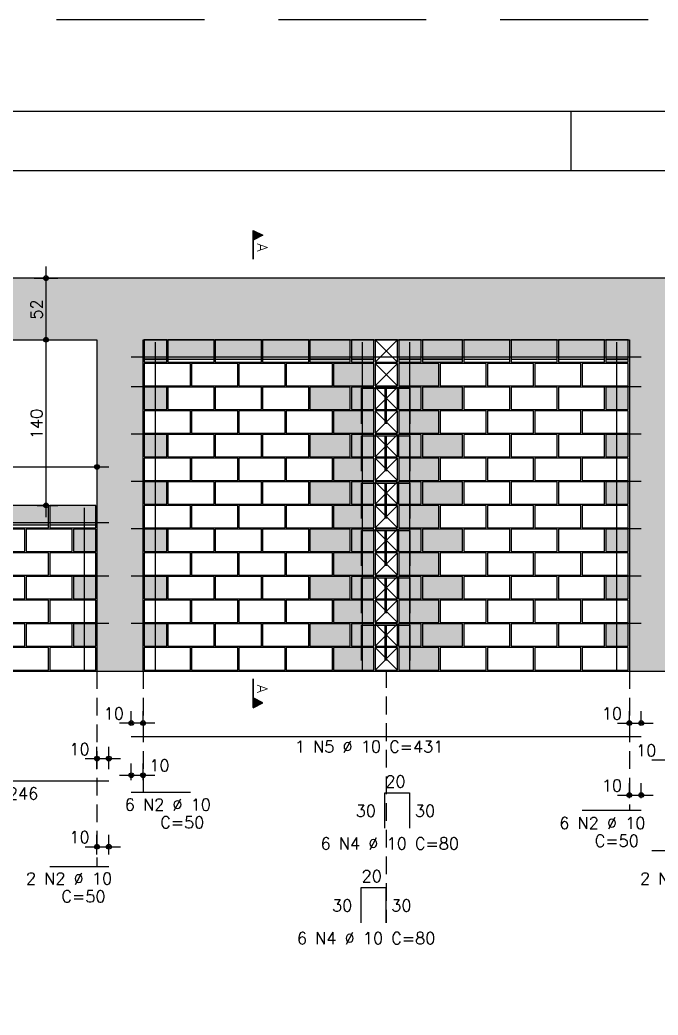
# Model space of a CAD drawing. Extents: x -1.9 to 86, y -1.5 to 61.
# Drawn here: x 11.68 to 22.47, y 44.14 to 60.95 of the extents above; entities that cross this region are included whole.
import ezdxf

# ---------------------------------------------------------------- set-up
doc = ezdxf.new("R2010")
doc.units = 0
doc.header["$MEASUREMENT"] = 0
doc.linetypes.add('ESTILO_TQS_0001', pattern=[0.45, 0.3, -0.15])
doc.linetypes.add('HIDDEN', pattern=[0.375, 0.25, -0.125])
doc.layers.get('0').update_dxf_attribs({"linetype": 'CONTINUOUS'})
doc.layers.get('Defpoints').update_dxf_attribs({"linetype": 'CONTINUOUS'})
for name, color, linetype in [('ARQ_FOLHA', 7, 'CONTINUOUS'), ('PENA_01', 1, 'CONTINUOUS'), ('PENA_02', 2, 'CONTINUOUS'), ('PENA_03', 3, 'CONTINUOUS'), ('PENA_05', 5, 'CONTINUOUS'), ('PENA_09', 254, 'CONTINUOUS'), ('PENA_11', 252, 'CONTINUOUS'), ('PENA_21', 100, 'CONTINUOUS'), ('PENA_23', 50, 'CONTINUOUS')]:
    doc.layers.add(name, color=color, linetype=linetype)
doc.styles.get("Standard").update_dxf_attribs({"font": 'ROMANS.SHX'})

# ---------------------------------------------------------------- blocks, each defined once
blk = doc.blocks.new('FOLHA A1 - 841 X 594')
at = {"layer": 'ARQ_FOLHA', "color": 1}
blk.add_line((-631, 584), (-631, 594), dxfattribs=at)
for points in [[(-841, 0), (0, 0), (0, 594), (-841, 594)], [(-816, 10), (-10, 10), (-10, 584), (-816, 584)]]:
    blk.add_lwpolyline(points, close=True, dxfattribs=at)
at = {"layer": 'Defpoints', "color": 8, "linetype": 'HIDDEN', "ltscale": 100}
blk.add_lwpolyline([(-860.5, 609.5), (-860.5, -15.5), (19.5, -15.5), (19.5, 609.5)], close=True, dxfattribs=at)
blk = doc.blocks.new('*U24')
blk.add_blockref('FOLHA A1 - 841 X 594', (0, 0))

msp = doc.modelspace()

# ---------------------------------------------------------------- linework, layer by layer
at = {"layer": 'PENA_01', "linetype": 'Continuous'}
for p, q in [((12.123, 55.349), (12.123, 56.789)), ((11.92, 56.589), (12.323, 56.589)), ((12.123, 52.549), (12.123, 55.749)), ((12.003, 55.549), (12.323, 55.549)), ((12.003, 55.549), (12.323, 55.549)), ((13.784, 55.219), (14.164, 55.219)), ((14.184, 55.219), (14.964, 55.219)), ((14.984, 55.219), (15.764, 55.219)), ((15.784, 55.219), (16.564, 55.219)), ((16.584, 55.219), (17.264, 55.219)), ((17.284, 55.219), (17.664, 55.219)), ((18.084, 55.219), (18.464, 55.219)), ((18.484, 55.219), (19.164, 55.219)), ((19.184, 55.219), (19.964, 55.219)), ((19.984, 55.219), (20.764, 55.219)), ((20.784, 55.219), (21.564, 55.219)), ((21.584, 55.219), (21.964, 55.219)), ((12.984, 53.552), (12.984, 53.2)), ((8.264, 53.4), (13.184, 53.4)), ((11.974, 52.749), (12.323, 52.749)), ((11.384, 52.419), (12.164, 52.419)), ((12.184, 52.419), (12.964, 52.419)), ((13.564, 49.046), (13.564, 49.273)), ((13.764, 49.046), (13.764, 49.273)), ((21.984, 49.046), (21.984, 49.273)), ((22.184, 49.046), (22.184, 49.273)), ((13.964, 49.073), (13.364, 49.073)), ((21.784, 49.073), (22.384, 49.073)), ((12.984, 48.296), (12.984, 48.672)), ((13.184, 48.296), (13.184, 48.672)), ((12.784, 48.472), (13.384, 48.472)), ((22.364, 48.451), (22.964, 48.451)), ((13.564, 48.106), (13.564, 48.39)), ((13.764, 48.106), (13.764, 48.39)), ((13.364, 48.19), (13.964, 48.19)), ((21.984, 47.801), (21.984, 48.056)), ((22.184, 47.801), (22.184, 48.056)), ((21.784, 47.856), (22.384, 47.856)), ((12.984, 46.851), (12.984, 47.184)), ((13.184, 46.851), (13.184, 47.184)), ((12.784, 46.984), (13.384, 46.984)), ((22.364, 46.921), (22.964, 46.921))]:
    msp.add_line(p, q, dxfattribs=at)
at = {"layer": 'PENA_01', "linetype": 'ESTILO_TQS_0001'}
for p, q in [((12.984, 49.949), (12.984, 46.651)), ((13.764, 49.949), (13.764, 47.906)), ((21.984, 49.949), (21.984, 47.601))]:
    msp.add_line(p, q, dxfattribs=at)
msp.add_lwpolyline([(17.874, 49.969), (17.874, 45.695)], dxfattribs=at)
at = {"layer": 'PENA_02', "linetype": 'Continuous'}
for p, q in [((18.064, 55.549), (17.684, 55.549)), ((17.684, 55.549), (17.684, 55.169)), ((18.064, 55.169), (18.064, 55.549)), ((17.684, 55.169), (18.064, 55.169)), ((18.064, 55.149), (17.684, 55.149)), ((17.684, 55.149), (17.684, 54.769)), ((18.064, 54.769), (18.064, 55.149)), ((17.684, 54.769), (18.064, 54.769)), ((18.064, 54.749), (17.684, 54.749)), ((17.684, 54.749), (17.684, 54.369)), ((18.064, 54.369), (18.064, 54.749)), ((17.684, 54.369), (18.064, 54.369)), ((18.064, 54.349), (17.684, 54.349)), ((17.684, 54.349), (17.684, 53.969)), ((18.064, 53.969), (18.064, 54.349)), ((17.684, 53.969), (18.064, 53.969)), ((18.064, 53.949), (17.684, 53.949)), ((17.684, 53.949), (17.684, 53.569)), ((18.064, 53.569), (18.064, 53.949)), ((17.684, 53.569), (18.064, 53.569)), ((18.064, 53.549), (17.684, 53.549)), ((17.684, 53.549), (17.684, 53.169)), ((18.064, 53.169), (18.064, 53.549)), ((17.684, 53.169), (18.064, 53.169)), ((18.064, 53.149), (17.684, 53.149)), ((17.684, 53.149), (17.684, 52.769)), ((18.064, 52.769), (18.064, 53.149)), ((17.684, 52.769), (18.064, 52.769)), ((18.064, 52.749), (17.684, 52.749)), ((17.684, 52.749), (17.684, 52.369)), ((18.064, 52.369), (18.064, 52.749)), ((17.684, 52.369), (18.064, 52.369)), ((18.064, 52.349), (17.684, 52.349)), ((17.684, 52.349), (17.684, 51.969)), ((18.064, 51.969), (18.064, 52.349)), ((17.684, 51.969), (18.064, 51.969)), ((18.064, 51.949), (17.684, 51.949)), ((17.684, 51.949), (17.684, 51.569)), ((18.064, 51.569), (18.064, 51.949)), ((17.684, 51.569), (18.064, 51.569)), ((18.064, 51.549), (17.684, 51.549)), ((17.684, 51.549), (17.684, 51.169)), ((18.064, 51.169), (18.064, 51.549)), ((17.684, 51.169), (18.064, 51.169)), ((18.064, 51.149), (17.684, 51.149)), ((17.684, 51.149), (17.684, 50.769)), ((18.064, 50.769), (18.064, 51.149)), ((17.684, 50.769), (18.064, 50.769)), ((18.064, 50.749), (17.684, 50.749)), ((17.684, 50.749), (17.684, 50.369)), ((18.064, 50.369), (18.064, 50.749)), ((17.684, 50.369), (18.064, 50.369)), ((18.064, 50.349), (17.684, 50.349)), ((17.684, 50.349), (17.684, 49.969)), ((18.064, 49.969), (18.064, 50.349)), ((6.984, 49.949), (28.764, 49.949)), ((17.684, 49.969), (18.064, 49.969))]:
    msp.add_line(p, q, dxfattribs=at)
for points in [[(28.764, 56.589), (6.984, 56.589), (6.984, 49.949), (8.464, 49.949), (8.464, 55.549), (12.984, 55.549), (12.984, 49.949), (13.764, 49.949), (13.764, 55.549), (21.984, 55.549), (21.984, 49.949), (22.764, 49.949), (22.764, 55.549), (27.284, 55.549), (27.284, 49.949), (28.764, 49.949), (28.764, 56.589)], [(13.784, 55.169), (14.164, 55.169), (14.164, 55.549), (13.784, 55.549), (13.784, 55.169)], [(14.184, 55.169), (14.964, 55.169), (14.964, 55.549), (14.184, 55.549), (14.184, 55.169)], [(14.984, 55.169), (15.764, 55.169), (15.764, 55.549), (14.984, 55.549), (14.984, 55.169)], [(15.784, 55.169), (16.564, 55.169), (16.564, 55.549), (15.784, 55.549), (15.784, 55.169)], [(16.584, 55.169), (17.264, 55.169), (17.264, 55.549), (16.584, 55.549), (16.584, 55.169)], [(17.284, 55.169), (17.664, 55.169), (17.664, 55.549), (17.284, 55.549), (17.284, 55.169)], [(18.084, 55.169), (18.464, 55.169), (18.464, 55.549), (18.084, 55.549), (18.084, 55.169)], [(18.484, 55.169), (19.164, 55.169), (19.164, 55.549), (18.484, 55.549), (18.484, 55.169)], [(19.184, 55.169), (19.964, 55.169), (19.964, 55.549), (19.184, 55.549), (19.184, 55.169)], [(19.984, 55.169), (20.764, 55.169), (20.764, 55.549), (19.984, 55.549), (19.984, 55.169)], [(20.784, 55.169), (21.564, 55.169), (21.564, 55.549), (20.784, 55.549), (20.784, 55.169)], [(21.584, 55.169), (21.964, 55.169), (21.964, 55.549), (21.584, 55.549), (21.584, 55.169)], [(13.784, 54.769), (14.564, 54.769), (14.564, 55.149), (13.784, 55.149), (13.784, 54.769)], [(14.584, 54.769), (15.364, 54.769), (15.364, 55.149), (14.584, 55.149), (14.584, 54.769)], [(15.384, 54.769), (16.164, 54.769), (16.164, 55.149), (15.384, 55.149), (15.384, 54.769)], [(16.184, 54.769), (16.964, 54.769), (16.964, 55.149), (16.184, 55.149), (16.184, 54.769)], [(16.984, 54.769), (17.664, 54.769), (17.664, 55.149), (16.984, 55.149), (16.984, 54.769)], [(18.084, 54.769), (18.764, 54.769), (18.764, 55.149), (18.084, 55.149), (18.084, 54.769)], [(18.784, 54.769), (19.564, 54.769), (19.564, 55.149), (18.784, 55.149), (18.784, 54.769)], [(19.584, 54.769), (20.364, 54.769), (20.364, 55.149), (19.584, 55.149), (19.584, 54.769)], [(20.384, 54.769), (21.164, 54.769), (21.164, 55.149), (20.384, 55.149), (20.384, 54.769)], [(21.184, 54.769), (21.964, 54.769), (21.964, 55.149), (21.184, 55.149), (21.184, 54.769)], [(13.784, 54.369), (14.164, 54.369), (14.164, 54.749), (13.784, 54.749), (13.784, 54.369)], [(14.184, 54.369), (14.964, 54.369), (14.964, 54.749), (14.184, 54.749), (14.184, 54.369)], [(14.984, 54.369), (15.764, 54.369), (15.764, 54.749), (14.984, 54.749), (14.984, 54.369)], [(15.784, 54.369), (16.564, 54.369), (16.564, 54.749), (15.784, 54.749), (15.784, 54.369)], [(16.584, 54.369), (17.264, 54.369), (17.264, 54.749), (16.584, 54.749), (16.584, 54.369)], [(17.284, 54.369), (17.664, 54.369), (17.664, 54.749), (17.284, 54.749), (17.284, 54.369)], [(18.083, 54.369), (18.463, 54.369), (18.463, 54.749), (18.083, 54.749), (18.083, 54.369)], [(18.484, 54.369), (19.164, 54.369), (19.164, 54.749), (18.484, 54.749), (18.484, 54.369)], [(19.184, 54.369), (19.964, 54.369), (19.964, 54.749), (19.184, 54.749), (19.184, 54.369)], [(19.984, 54.369), (20.764, 54.369), (20.764, 54.749), (19.984, 54.749), (19.984, 54.369)], [(20.784, 54.369), (21.564, 54.369), (21.564, 54.749), (20.784, 54.749), (20.784, 54.369)], [(21.584, 54.369), (21.964, 54.369), (21.964, 54.749), (21.584, 54.749), (21.584, 54.369)], [(13.784, 53.969), (14.564, 53.969), (14.564, 54.349), (13.784, 54.349), (13.784, 53.969)], [(14.584, 53.969), (15.364, 53.969), (15.364, 54.349), (14.584, 54.349), (14.584, 53.969)], [(15.384, 53.969), (16.164, 53.969), (16.164, 54.349), (15.384, 54.349), (15.384, 53.969)], [(16.184, 53.969), (16.964, 53.969), (16.964, 54.349), (16.184, 54.349), (16.184, 53.969)], [(16.984, 53.969), (17.664, 53.969), (17.664, 54.349), (16.984, 54.349), (16.984, 53.969)], [(18.084, 53.969), (18.764, 53.969), (18.764, 54.349), (18.084, 54.349), (18.084, 53.969)], [(18.784, 53.969), (19.564, 53.969), (19.564, 54.349), (18.784, 54.349), (18.784, 53.969)], [(19.584, 53.969), (20.364, 53.969), (20.364, 54.349), (19.584, 54.349), (19.584, 53.969)], [(20.384, 53.969), (21.164, 53.969), (21.164, 54.349), (20.384, 54.349), (20.384, 53.969)], [(21.184, 53.969), (21.964, 53.969), (21.964, 54.349), (21.184, 54.349), (21.184, 53.969)], [(13.784, 53.569), (14.164, 53.569), (14.164, 53.949), (13.784, 53.949), (13.784, 53.569)], [(14.184, 53.569), (14.964, 53.569), (14.964, 53.949), (14.184, 53.949), (14.184, 53.569)], [(14.984, 53.569), (15.764, 53.569), (15.764, 53.949), (14.984, 53.949), (14.984, 53.569)], [(15.784, 53.569), (16.564, 53.569), (16.564, 53.949), (15.784, 53.949), (15.784, 53.569)], [(16.584, 53.569), (17.264, 53.569), (17.264, 53.949), (16.584, 53.949), (16.584, 53.569)], [(17.284, 53.569), (17.664, 53.569), (17.664, 53.949), (17.284, 53.949), (17.284, 53.569)], [(18.083, 53.569), (18.463, 53.569), (18.463, 53.949), (18.083, 53.949), (18.083, 53.569)], [(18.484, 53.569), (19.164, 53.569), (19.164, 53.949), (18.484, 53.949), (18.484, 53.569)], [(19.184, 53.569), (19.964, 53.569), (19.964, 53.949), (19.184, 53.949), (19.184, 53.569)], [(19.984, 53.569), (20.764, 53.569), (20.764, 53.949), (19.984, 53.949), (19.984, 53.569)], [(20.784, 53.569), (21.564, 53.569), (21.564, 53.949), (20.784, 53.949), (20.784, 53.569)], [(21.584, 53.569), (21.964, 53.569), (21.964, 53.949), (21.584, 53.949), (21.584, 53.569)], [(13.784, 53.169), (14.564, 53.169), (14.564, 53.549), (13.784, 53.549), (13.784, 53.169)], [(14.584, 53.169), (15.364, 53.169), (15.364, 53.549), (14.584, 53.549), (14.584, 53.169)], [(15.384, 53.169), (16.164, 53.169), (16.164, 53.549), (15.384, 53.549), (15.384, 53.169)], [(16.184, 53.169), (16.964, 53.169), (16.964, 53.549), (16.184, 53.549), (16.184, 53.169)], [(16.984, 53.169), (17.664, 53.169), (17.664, 53.549), (16.984, 53.549), (16.984, 53.169)], [(18.084, 53.169), (18.764, 53.169), (18.764, 53.549), (18.084, 53.549), (18.084, 53.169)], [(18.784, 53.169), (19.564, 53.169), (19.564, 53.549), (18.784, 53.549), (18.784, 53.169)], [(19.584, 53.169), (20.364, 53.169), (20.364, 53.549), (19.584, 53.549), (19.584, 53.169)], [(20.384, 53.169), (21.164, 53.169), (21.164, 53.549), (20.384, 53.549), (20.384, 53.169)], [(21.184, 53.169), (21.964, 53.169), (21.964, 53.549), (21.184, 53.549), (21.184, 53.169)], [(13.784, 52.769), (14.164, 52.769), (14.164, 53.149), (13.784, 53.149), (13.784, 52.769)], [(14.184, 52.769), (14.964, 52.769), (14.964, 53.149), (14.184, 53.149), (14.184, 52.769)], [(14.984, 52.769), (15.764, 52.769), (15.764, 53.149), (14.984, 53.149), (14.984, 52.769)], [(15.784, 52.769), (16.564, 52.769), (16.564, 53.149), (15.784, 53.149), (15.784, 52.769)], [(16.584, 52.769), (17.264, 52.769), (17.264, 53.149), (16.584, 53.149), (16.584, 52.769)], [(17.284, 52.769), (17.664, 52.769), (17.664, 53.149), (17.284, 53.149), (17.284, 52.769)], [(18.083, 52.769), (18.463, 52.769), (18.463, 53.149), (18.083, 53.149), (18.083, 52.769)], [(18.484, 52.769), (19.164, 52.769), (19.164, 53.149), (18.484, 53.149), (18.484, 52.769)], [(19.184, 52.769), (19.964, 52.769), (19.964, 53.149), (19.184, 53.149), (19.184, 52.769)], [(19.984, 52.769), (20.764, 52.769), (20.764, 53.149), (19.984, 53.149), (19.984, 52.769)], [(20.784, 52.769), (21.564, 52.769), (21.564, 53.149), (20.784, 53.149), (20.784, 52.769)], [(21.584, 52.769), (21.964, 52.769), (21.964, 53.149), (21.584, 53.149), (21.584, 52.769)], [(11.384, 52.369), (12.164, 52.369), (12.164, 52.749), (11.384, 52.749), (11.384, 52.369)], [(12.184, 52.369), (12.964, 52.369), (12.964, 52.749), (12.184, 52.749), (12.184, 52.369)], [(13.784, 52.369), (14.564, 52.369), (14.564, 52.749), (13.784, 52.749), (13.784, 52.369)], [(14.584, 52.369), (15.364, 52.369), (15.364, 52.749), (14.584, 52.749), (14.584, 52.369)], [(15.384, 52.369), (16.164, 52.369), (16.164, 52.749), (15.384, 52.749), (15.384, 52.369)], [(16.184, 52.369), (16.964, 52.369), (16.964, 52.749), (16.184, 52.749), (16.184, 52.369)], [(16.984, 52.369), (17.664, 52.369), (17.664, 52.749), (16.984, 52.749), (16.984, 52.369)], [(18.084, 52.369), (18.764, 52.369), (18.764, 52.749), (18.084, 52.749), (18.084, 52.369)], [(18.784, 52.369), (19.564, 52.369), (19.564, 52.749), (18.784, 52.749), (18.784, 52.369)], [(19.584, 52.369), (20.364, 52.369), (20.364, 52.749), (19.584, 52.749), (19.584, 52.369)], [(20.384, 52.369), (21.164, 52.369), (21.164, 52.749), (20.384, 52.749), (20.384, 52.369)], [(21.184, 52.369), (21.964, 52.369), (21.964, 52.749), (21.184, 52.749), (21.184, 52.369)], [(10.984, 51.969), (11.764, 51.969), (11.764, 52.349), (10.984, 52.349), (10.984, 51.969)], [(11.784, 51.969), (12.564, 51.969), (12.564, 52.349), (11.784, 52.349), (11.784, 51.969)], [(12.584, 51.969), (12.964, 51.969), (12.964, 52.349), (12.584, 52.349), (12.584, 51.969)], [(13.784, 51.969), (14.164, 51.969), (14.164, 52.349), (13.784, 52.349), (13.784, 51.969)], [(14.184, 51.969), (14.964, 51.969), (14.964, 52.349), (14.184, 52.349), (14.184, 51.969)], [(14.984, 51.969), (15.764, 51.969), (15.764, 52.349), (14.984, 52.349), (14.984, 51.969)], [(15.784, 51.969), (16.564, 51.969), (16.564, 52.349), (15.784, 52.349), (15.784, 51.969)], [(16.584, 51.969), (17.264, 51.969), (17.264, 52.349), (16.584, 52.349), (16.584, 51.969)], [(17.284, 51.969), (17.664, 51.969), (17.664, 52.349), (17.284, 52.349), (17.284, 51.969)], [(18.083, 51.969), (18.463, 51.969), (18.463, 52.349), (18.083, 52.349), (18.083, 51.969)], [(18.484, 51.969), (19.164, 51.969), (19.164, 52.349), (18.484, 52.349), (18.484, 51.969)], [(19.184, 51.969), (19.964, 51.969), (19.964, 52.349), (19.184, 52.349), (19.184, 51.969)], [(19.984, 51.969), (20.764, 51.969), (20.764, 52.349), (19.984, 52.349), (19.984, 51.969)], [(20.784, 51.969), (21.564, 51.969), (21.564, 52.349), (20.784, 52.349), (20.784, 51.969)], [(21.584, 51.969), (21.964, 51.969), (21.964, 52.349), (21.584, 52.349), (21.584, 51.969)], [(11.384, 51.569), (12.164, 51.569), (12.164, 51.949), (11.384, 51.949), (11.384, 51.569)], [(12.184, 51.569), (12.964, 51.569), (12.964, 51.949), (12.184, 51.949), (12.184, 51.569)], [(13.784, 51.569), (14.564, 51.569), (14.564, 51.949), (13.784, 51.949), (13.784, 51.569)], [(14.584, 51.569), (15.364, 51.569), (15.364, 51.949), (14.584, 51.949), (14.584, 51.569)], [(15.384, 51.569), (16.164, 51.569), (16.164, 51.949), (15.384, 51.949), (15.384, 51.569)], [(16.184, 51.569), (16.964, 51.569), (16.964, 51.949), (16.184, 51.949), (16.184, 51.569)], [(16.984, 51.569), (17.664, 51.569), (17.664, 51.949), (16.984, 51.949), (16.984, 51.569)], [(18.084, 51.569), (18.764, 51.569), (18.764, 51.949), (18.084, 51.949), (18.084, 51.569)], [(18.784, 51.569), (19.564, 51.569), (19.564, 51.949), (18.784, 51.949), (18.784, 51.569)], [(19.584, 51.569), (20.364, 51.569), (20.364, 51.949), (19.584, 51.949), (19.584, 51.569)], [(20.384, 51.569), (21.164, 51.569), (21.164, 51.949), (20.384, 51.949), (20.384, 51.569)], [(21.184, 51.569), (21.964, 51.569), (21.964, 51.949), (21.184, 51.949), (21.184, 51.569)], [(10.984, 51.169), (11.764, 51.169), (11.764, 51.549), (10.984, 51.549), (10.984, 51.169)], [(11.784, 51.169), (12.564, 51.169), (12.564, 51.549), (11.784, 51.549), (11.784, 51.169)], [(12.584, 51.169), (12.964, 51.169), (12.964, 51.549), (12.584, 51.549), (12.584, 51.169)], [(13.784, 51.169), (14.164, 51.169), (14.164, 51.549), (13.784, 51.549), (13.784, 51.169)], [(14.184, 51.169), (14.964, 51.169), (14.964, 51.549), (14.184, 51.549), (14.184, 51.169)], [(14.984, 51.169), (15.764, 51.169), (15.764, 51.549), (14.984, 51.549), (14.984, 51.169)], [(15.784, 51.169), (16.564, 51.169), (16.564, 51.549), (15.784, 51.549), (15.784, 51.169)], [(16.584, 51.169), (17.264, 51.169), (17.264, 51.549), (16.584, 51.549), (16.584, 51.169)], [(17.284, 51.169), (17.664, 51.169), (17.664, 51.549), (17.284, 51.549), (17.284, 51.169)], [(18.083, 51.169), (18.463, 51.169), (18.463, 51.549), (18.083, 51.549), (18.083, 51.169)], [(18.484, 51.169), (19.164, 51.169), (19.164, 51.549), (18.484, 51.549), (18.484, 51.169)], [(19.184, 51.169), (19.964, 51.169), (19.964, 51.549), (19.184, 51.549), (19.184, 51.169)], [(19.984, 51.169), (20.764, 51.169), (20.764, 51.549), (19.984, 51.549), (19.984, 51.169)], [(20.784, 51.169), (21.564, 51.169), (21.564, 51.549), (20.784, 51.549), (20.784, 51.169)], [(21.584, 51.169), (21.964, 51.169), (21.964, 51.549), (21.584, 51.549), (21.584, 51.169)], [(11.384, 50.769), (12.164, 50.769), (12.164, 51.149), (11.384, 51.149), (11.384, 50.769)], [(12.184, 50.769), (12.964, 50.769), (12.964, 51.149), (12.184, 51.149), (12.184, 50.769)], [(13.784, 50.769), (14.564, 50.769), (14.564, 51.149), (13.784, 51.149), (13.784, 50.769)], [(14.584, 50.769), (15.364, 50.769), (15.364, 51.149), (14.584, 51.149), (14.584, 50.769)], [(15.384, 50.769), (16.164, 50.769), (16.164, 51.149), (15.384, 51.149), (15.384, 50.769)], [(16.184, 50.769), (16.964, 50.769), (16.964, 51.149), (16.184, 51.149), (16.184, 50.769)], [(16.984, 50.769), (17.664, 50.769), (17.664, 51.149), (16.984, 51.149), (16.984, 50.769)], [(18.084, 50.769), (18.764, 50.769), (18.764, 51.149), (18.084, 51.149), (18.084, 50.769)], [(18.784, 50.769), (19.564, 50.769), (19.564, 51.149), (18.784, 51.149), (18.784, 50.769)], [(19.584, 50.769), (20.364, 50.769), (20.364, 51.149), (19.584, 51.149), (19.584, 50.769)], [(20.384, 50.769), (21.164, 50.769), (21.164, 51.149), (20.384, 51.149), (20.384, 50.769)], [(21.184, 50.769), (21.964, 50.769), (21.964, 51.149), (21.184, 51.149), (21.184, 50.769)], [(10.984, 50.369), (11.764, 50.369), (11.764, 50.749), (10.984, 50.749), (10.984, 50.369)], [(11.784, 50.369), (12.564, 50.369), (12.564, 50.749), (11.784, 50.749), (11.784, 50.369)], [(12.584, 50.369), (12.964, 50.369), (12.964, 50.749), (12.584, 50.749), (12.584, 50.369)], [(13.784, 50.369), (14.164, 50.369), (14.164, 50.749), (13.784, 50.749), (13.784, 50.369)], [(14.184, 50.369), (14.964, 50.369), (14.964, 50.749), (14.184, 50.749), (14.184, 50.369)], [(14.984, 50.369), (15.764, 50.369), (15.764, 50.749), (14.984, 50.749), (14.984, 50.369)], [(15.784, 50.369), (16.564, 50.369), (16.564, 50.749), (15.784, 50.749), (15.784, 50.369)], [(16.584, 50.369), (17.264, 50.369), (17.264, 50.749), (16.584, 50.749), (16.584, 50.369)], [(17.284, 50.369), (17.664, 50.369), (17.664, 50.749), (17.284, 50.749), (17.284, 50.369)], [(18.083, 50.369), (18.463, 50.369), (18.463, 50.749), (18.083, 50.749), (18.083, 50.369)], [(18.484, 50.369), (19.164, 50.369), (19.164, 50.749), (18.484, 50.749), (18.484, 50.369)], [(19.184, 50.369), (19.964, 50.369), (19.964, 50.749), (19.184, 50.749), (19.184, 50.369)], [(19.984, 50.369), (20.764, 50.369), (20.764, 50.749), (19.984, 50.749), (19.984, 50.369)], [(20.784, 50.369), (21.564, 50.369), (21.564, 50.749), (20.784, 50.749), (20.784, 50.369)], [(21.584, 50.369), (21.964, 50.369), (21.964, 50.749), (21.584, 50.749), (21.584, 50.369)], [(11.384, 49.969), (12.164, 49.969), (12.164, 50.349), (11.384, 50.349), (11.384, 49.969)], [(12.184, 49.969), (12.964, 49.969), (12.964, 50.349), (12.184, 50.349), (12.184, 49.969)], [(13.784, 49.969), (14.564, 49.969), (14.564, 50.349), (13.784, 50.349), (13.784, 49.969)], [(14.584, 49.969), (15.364, 49.969), (15.364, 50.349), (14.584, 50.349), (14.584, 49.969)], [(15.384, 49.969), (16.164, 49.969), (16.164, 50.349), (15.384, 50.349), (15.384, 49.969)], [(16.184, 49.969), (16.964, 49.969), (16.964, 50.349), (16.184, 50.349), (16.184, 49.969)], [(16.984, 49.969), (17.664, 49.969), (17.664, 50.349), (16.984, 50.349), (16.984, 49.969)], [(18.084, 49.969), (18.764, 49.969), (18.764, 50.349), (18.084, 50.349), (18.084, 49.969)], [(18.784, 49.969), (19.564, 49.969), (19.564, 50.349), (18.784, 50.349), (18.784, 49.969)], [(19.584, 49.969), (20.364, 49.969), (20.364, 50.349), (19.584, 50.349), (19.584, 49.969)], [(20.384, 49.969), (21.164, 49.969), (21.164, 50.349), (20.384, 50.349), (20.384, 49.969)], [(21.184, 49.969), (21.964, 49.969), (21.964, 50.349), (21.184, 50.349), (21.184, 49.969)]]:
    msp.add_lwpolyline(points, dxfattribs=at)
for centre, radius in [((12.123, 56.589), 0.04), ((12.123, 56.589), 0.02), ((12.123, 55.549), 0.04), ((12.123, 55.549), 0.04), ((12.123, 55.549), 0.02), ((12.123, 55.549), 0.02), ((12.984, 53.4), 0.04), ((12.984, 53.4), 0.02), ((12.123, 52.749), 0.04), ((12.123, 52.749), 0.02), ((13.564, 49.073), 0.04), ((13.764, 49.073), 0.04), ((21.984, 49.073), 0.04), ((22.184, 49.073), 0.04), ((13.564, 49.073), 0.02), ((13.764, 49.073), 0.02), ((21.984, 49.073), 0.02), ((22.184, 49.073), 0.02), ((12.984, 48.472), 0.04), ((12.984, 48.472), 0.02), ((13.184, 48.472), 0.04), ((13.184, 48.472), 0.02), ((13.564, 48.19), 0.04), ((13.564, 48.19), 0.02), ((13.764, 48.19), 0.04), ((13.764, 48.19), 0.02), ((21.984, 47.856), 0.04), ((21.984, 47.856), 0.02), ((22.184, 47.856), 0.04), ((22.184, 47.856), 0.02), ((12.984, 46.984), 0.04), ((12.984, 46.984), 0.02), ((13.184, 46.984), 0.04), ((13.184, 46.984), 0.02)]:
    msp.add_circle(centre, radius, dxfattribs=at)
at = {"layer": 'PENA_03', "linetype": 'Continuous'}
for p, q in [((15.622, 56.911), (15.622, 57.397)), ((15.622, 57.397), (15.788, 57.314)), ((15.623, 57.396), (15.623, 57.233)), ((15.623, 57.396), (15.786, 57.314)), ((15.635, 57.391), (15.635, 57.238)), ((15.647, 57.385), (15.647, 57.244)), ((15.66, 57.378), (15.66, 57.251)), ((15.673, 57.372), (15.673, 57.257)), ((15.686, 57.365), (15.686, 57.263)), ((15.698, 57.359), (15.698, 57.27)), ((15.711, 57.353), (15.711, 57.276)), ((15.724, 57.346), (15.724, 57.282)), ((15.737, 57.34), (15.737, 57.289)), ((15.786, 57.314), (15.623, 57.233)), ((15.788, 57.314), (15.623, 57.232)), ((15.623, 57.232), (15.623, 56.911)), ((15.749, 57.334), (15.749, 57.295)), ((15.762, 57.327), (15.762, 57.302)), ((15.775, 57.321), (15.775, 57.308)), ((11.72, 56.589), (11.72, 56.589)), ((11.803, 55.549), (11.803, 55.549)), ((11.803, 55.549), (11.803, 55.549)), ((17.684, 55.169), (18.064, 55.549)), ((18.064, 55.169), (17.684, 55.549)), ((17.684, 54.769), (18.064, 55.149)), ((18.064, 54.769), (17.684, 55.149)), ((17.684, 54.369), (18.064, 54.749)), ((18.064, 54.369), (17.684, 54.749)), ((17.684, 53.969), (18.064, 54.349)), ((18.064, 53.969), (17.684, 54.349)), ((17.684, 53.569), (18.064, 53.949)), ((18.064, 53.569), (17.684, 53.949)), ((12.984, 53.752), (12.984, 53.752)), ((17.684, 53.169), (18.064, 53.549)), ((18.064, 53.169), (17.684, 53.549)), ((17.684, 52.769), (18.064, 53.149)), ((18.064, 52.769), (17.684, 53.149)), ((11.774, 52.749), (11.774, 52.749)), ((17.684, 52.369), (18.064, 52.749)), ((18.064, 52.369), (17.684, 52.749)), ((17.684, 51.969), (18.064, 52.349)), ((18.064, 51.969), (17.684, 52.349)), ((17.684, 51.569), (18.064, 51.949)), ((18.064, 51.569), (17.684, 51.949)), ((17.684, 51.169), (18.064, 51.549)), ((18.064, 51.169), (17.684, 51.549)), ((17.684, 50.769), (18.064, 51.149)), ((18.064, 50.769), (17.684, 51.149)), ((17.684, 50.369), (18.064, 50.749)), ((18.064, 50.369), (17.684, 50.749)), ((17.684, 49.969), (18.064, 50.349)), ((18.064, 49.969), (17.684, 50.349)), ((15.622, 49.819), (15.622, 49.332)), ((15.623, 49.498), (15.623, 49.819)), ((15.788, 49.415), (15.623, 49.498)), ((15.623, 49.333), (15.623, 49.497)), ((15.786, 49.415), (15.623, 49.497)), ((15.635, 49.339), (15.635, 49.492)), ((15.647, 49.345), (15.647, 49.486)), ((15.66, 49.352), (15.66, 49.479)), ((15.673, 49.358), (15.673, 49.473)), ((15.686, 49.364), (15.686, 49.466)), ((15.698, 49.371), (15.698, 49.46)), ((15.711, 49.377), (15.711, 49.454)), ((15.724, 49.383), (15.724, 49.447)), ((15.737, 49.39), (15.737, 49.441)), ((15.749, 49.396), (15.749, 49.434)), ((15.622, 49.332), (15.788, 49.415)), ((15.623, 49.333), (15.786, 49.415)), ((15.762, 49.403), (15.762, 49.428)), ((15.775, 49.409), (15.775, 49.422)), ((13.564, 48.846), (13.564, 48.846)), ((13.764, 48.846), (13.764, 48.846)), ((21.984, 48.846), (21.984, 48.846)), ((22.184, 48.846), (22.184, 48.846)), ((12.984, 48.096), (12.984, 48.096)), ((13.184, 48.096), (13.184, 48.096)), ((13.564, 47.906), (13.564, 47.906)), ((13.764, 47.906), (13.764, 47.906)), ((21.984, 47.601), (21.984, 47.601)), ((22.184, 47.601), (22.184, 47.601)), ((12.984, 46.651), (12.984, 46.651)), ((13.184, 46.651), (13.184, 46.651))]:
    msp.add_line(p, q, dxfattribs=at)
at = {"layer": 'PENA_05', "linetype": 'Continuous'}
for p, q in [((13.974, 49.949), (13.974, 55.509)), ((17.474, 49.949), (17.474, 55.509)), ((18.274, 49.949), (18.274, 55.509)), ((21.774, 49.949), (21.774, 55.509)), ((13.564, 55.259), (22.184, 55.259)), ((13.564, 54.759), (14.564, 54.759)), ((17.454, 54.128), (17.454, 54.728)), ((17.454, 54.728), (17.874, 54.728)), ((17.854, 54.128), (17.854, 54.728)), ((17.854, 54.728), (18.274, 54.728)), ((17.874, 54.728), (17.874, 54.128)), ((18.274, 54.728), (18.274, 54.128)), ((21.184, 54.759), (22.184, 54.759)), ((13.564, 53.959), (14.564, 53.959)), ((17.454, 53.328), (17.454, 53.928)), ((17.454, 53.928), (17.874, 53.928)), ((17.854, 53.328), (17.854, 53.928)), ((17.854, 53.928), (18.274, 53.928)), ((17.874, 53.928), (17.874, 53.328)), ((18.274, 53.928), (18.274, 53.328)), ((21.184, 53.959), (22.184, 53.959)), ((13.564, 53.159), (14.564, 53.159)), ((21.184, 53.159), (22.184, 53.159)), ((17.454, 52.528), (17.454, 53.128)), ((17.454, 53.128), (17.874, 53.128)), ((17.854, 52.528), (17.854, 53.128)), ((17.854, 53.128), (18.274, 53.128)), ((17.874, 53.128), (17.874, 52.528)), ((18.274, 53.128), (18.274, 52.528)), ((12.774, 49.949), (12.774, 52.709)), ((8.264, 52.459), (13.184, 52.459)), ((13.564, 52.359), (14.564, 52.359)), ((17.454, 51.728), (17.454, 52.328)), ((17.454, 52.328), (17.874, 52.328)), ((17.854, 51.728), (17.854, 52.328)), ((17.854, 52.328), (18.274, 52.328)), ((17.874, 52.328), (17.874, 51.728)), ((18.274, 52.328), (18.274, 51.728)), ((21.184, 52.359), (22.184, 52.359)), ((12.184, 51.559), (13.184, 51.559)), ((13.564, 51.559), (14.564, 51.559)), ((17.454, 50.928), (17.454, 51.528)), ((17.454, 51.528), (17.874, 51.528)), ((17.854, 50.928), (17.854, 51.528)), ((17.854, 51.528), (18.274, 51.528)), ((17.874, 51.528), (17.874, 50.928)), ((18.274, 51.528), (18.274, 50.928)), ((21.184, 51.559), (22.184, 51.559)), ((12.184, 50.759), (13.184, 50.759)), ((13.564, 50.759), (14.564, 50.759)), ((17.454, 50.128), (17.454, 50.728)), ((17.454, 50.728), (17.874, 50.728)), ((17.854, 50.128), (17.854, 50.728)), ((17.854, 50.728), (18.274, 50.728)), ((17.874, 50.728), (17.874, 50.128)), ((18.274, 50.728), (18.274, 50.128)), ((21.184, 50.759), (22.184, 50.759)), ((13.564, 48.846), (22.184, 48.846)), ((8.264, 48.096), (13.184, 48.096)), ((13.564, 47.906), (14.564, 47.906)), ((17.847, 47.295), (17.847, 47.895)), ((17.847, 47.895), (18.267, 47.895)), ((18.267, 47.895), (18.267, 47.295)), ((21.184, 47.601), (22.184, 47.601)), ((12.184, 46.651), (13.184, 46.651)), ((17.447, 45.695), (17.447, 46.295)), ((17.447, 46.295), (17.867, 46.295)), ((17.867, 46.295), (17.867, 45.695))]:
    msp.add_line(p, q, dxfattribs=at)
at = {"layer": 'PENA_09', "linetype": 'Continuous'}
for points in [[(13.784, 55.219), (14.164, 55.219), (14.164, 55.549), (13.784, 55.549), (13.784, 55.219)], [(14.184, 55.219), (14.964, 55.219), (14.964, 55.549), (14.184, 55.549), (14.184, 55.219)], [(14.984, 55.219), (15.764, 55.219), (15.764, 55.549), (14.984, 55.549), (14.984, 55.219)], [(15.784, 55.219), (16.564, 55.219), (16.564, 55.549), (15.784, 55.549), (15.784, 55.219)], [(16.584, 55.219), (17.264, 55.219), (17.264, 55.549), (16.584, 55.549), (16.584, 55.219)], [(17.284, 55.219), (17.664, 55.219), (17.664, 55.549), (17.284, 55.549), (17.284, 55.219)], [(18.084, 55.219), (18.464, 55.219), (18.464, 55.549), (18.084, 55.549), (18.084, 55.219)], [(18.484, 55.219), (19.164, 55.219), (19.164, 55.549), (18.484, 55.549), (18.484, 55.219)], [(19.184, 55.219), (19.964, 55.219), (19.964, 55.549), (19.184, 55.549), (19.184, 55.219)], [(19.984, 55.219), (20.764, 55.219), (20.764, 55.549), (19.984, 55.549), (19.984, 55.219)], [(20.784, 55.219), (21.564, 55.219), (21.564, 55.549), (20.784, 55.549), (20.784, 55.219)], [(21.584, 55.219), (21.964, 55.219), (21.964, 55.549), (21.584, 55.549), (21.584, 55.219)], [(11.384, 52.419), (12.164, 52.419), (12.164, 52.749), (11.384, 52.749), (11.384, 52.419)], [(12.184, 52.419), (12.964, 52.419), (12.964, 52.749), (12.184, 52.749), (12.184, 52.419)]]:
    msp.add_lwpolyline(points, dxfattribs=at)
for points in [[(13.784, 55.219), (14.164, 55.219), (14.164, 55.549)], [(13.784, 55.219), (14.164, 55.549), (13.784, 55.549)], [(13.784, 55.219), (13.784, 55.549), (13.784, 55.219)], [(14.184, 55.219), (14.964, 55.219), (14.964, 55.549)], [(14.184, 55.219), (14.964, 55.549), (14.184, 55.549)], [(14.184, 55.219), (14.184, 55.549), (14.184, 55.219)], [(14.984, 55.219), (15.764, 55.219), (15.764, 55.549)], [(14.984, 55.219), (15.764, 55.549), (14.984, 55.549)], [(14.984, 55.219), (14.984, 55.549), (14.984, 55.219)], [(15.784, 55.219), (16.564, 55.219), (16.564, 55.549)], [(15.784, 55.219), (16.564, 55.549), (15.784, 55.549)], [(15.784, 55.219), (15.784, 55.549), (15.784, 55.219)], [(16.584, 55.219), (17.264, 55.219), (17.264, 55.549)], [(16.584, 55.219), (17.264, 55.549), (16.584, 55.549)], [(16.584, 55.219), (16.584, 55.549), (16.584, 55.219)], [(17.284, 55.219), (17.664, 55.219), (17.664, 55.549)], [(17.284, 55.219), (17.664, 55.549), (17.284, 55.549)], [(17.284, 55.219), (17.284, 55.549), (17.284, 55.219)], [(18.084, 55.219), (18.464, 55.219), (18.464, 55.549)], [(18.084, 55.219), (18.464, 55.549), (18.084, 55.549)], [(18.084, 55.219), (18.084, 55.549), (18.084, 55.219)], [(18.484, 55.219), (19.164, 55.219), (19.164, 55.549)], [(18.484, 55.219), (19.164, 55.549), (18.484, 55.549)], [(18.484, 55.219), (18.484, 55.549), (18.484, 55.219)], [(19.184, 55.219), (19.964, 55.219), (19.964, 55.549)], [(19.184, 55.219), (19.964, 55.549), (19.184, 55.549)], [(19.184, 55.219), (19.184, 55.549), (19.184, 55.219)], [(19.984, 55.219), (20.764, 55.219), (20.764, 55.549)], [(19.984, 55.219), (20.764, 55.549), (19.984, 55.549)], [(19.984, 55.219), (19.984, 55.549), (19.984, 55.219)], [(20.784, 55.219), (21.564, 55.219), (21.564, 55.549)], [(20.784, 55.219), (21.564, 55.549), (20.784, 55.549)], [(20.784, 55.219), (20.784, 55.549), (20.784, 55.219)], [(21.584, 55.219), (21.964, 55.219), (21.964, 55.549)], [(21.584, 55.219), (21.964, 55.549), (21.584, 55.549)], [(21.584, 55.219), (21.584, 55.549), (21.584, 55.219)], [(11.384, 52.419), (12.164, 52.419), (12.164, 52.749)], [(11.384, 52.419), (12.164, 52.749), (11.384, 52.749)], [(12.184, 52.419), (12.964, 52.419), (12.964, 52.749)], [(12.184, 52.419), (12.964, 52.749), (12.184, 52.749)], [(12.184, 52.419), (12.184, 52.749), (12.184, 52.419)]]:
    msp.add_solid(points, dxfattribs=at)
at = {"layer": 'PENA_11', "linetype": 'Continuous'}
for points in [[(28.764, 56.589), (6.984, 56.589), (8.464, 55.549)], [(28.764, 56.589), (8.464, 55.549), (12.984, 55.549)], [(28.764, 56.589), (12.984, 55.549), (13.764, 55.549)], [(28.764, 56.589), (13.764, 55.549), (21.984, 55.549)], [(28.764, 56.589), (21.984, 55.549), (22.764, 55.549)], [(12.984, 55.549), (12.984, 49.949), (13.764, 49.949)], [(12.984, 55.549), (13.764, 49.949), (13.764, 55.549)], [(21.984, 55.549), (21.984, 49.949), (22.764, 49.949)], [(21.984, 55.549), (22.764, 49.949), (22.764, 55.549)]]:
    msp.add_solid(points, dxfattribs=at)
at = {"layer": 'PENA_21', "linetype": 'Continuous'}
for points in [[(16.584, 55.169), (17.264, 55.169), (17.264, 55.219), (16.584, 55.219), (16.584, 55.169)], [(18.484, 55.169), (19.164, 55.169), (19.164, 55.219), (18.484, 55.219), (18.484, 55.169)], [(16.984, 54.769), (17.664, 54.769), (17.664, 55.149), (16.984, 55.149), (16.984, 54.769)], [(18.084, 54.769), (18.764, 54.769), (18.764, 55.149), (18.084, 55.149), (18.084, 54.769)], [(16.584, 54.369), (17.264, 54.369), (17.264, 54.749), (16.584, 54.749), (16.584, 54.369)], [(18.484, 54.369), (19.164, 54.369), (19.164, 54.749), (18.484, 54.749), (18.484, 54.369)], [(16.984, 53.969), (17.664, 53.969), (17.664, 54.349), (16.984, 54.349), (16.984, 53.969)], [(18.084, 53.969), (18.764, 53.969), (18.764, 54.349), (18.084, 54.349), (18.084, 53.969)], [(16.584, 53.569), (17.264, 53.569), (17.264, 53.949), (16.584, 53.949), (16.584, 53.569)], [(18.484, 53.569), (19.164, 53.569), (19.164, 53.949), (18.484, 53.949), (18.484, 53.569)], [(16.984, 53.169), (17.664, 53.169), (17.664, 53.549), (16.984, 53.549), (16.984, 53.169)], [(18.084, 53.169), (18.764, 53.169), (18.764, 53.549), (18.084, 53.549), (18.084, 53.169)], [(16.584, 52.769), (17.264, 52.769), (17.264, 53.149), (16.584, 53.149), (16.584, 52.769)], [(18.484, 52.769), (19.164, 52.769), (19.164, 53.149), (18.484, 53.149), (18.484, 52.769)], [(16.984, 52.369), (17.664, 52.369), (17.664, 52.749), (16.984, 52.749), (16.984, 52.369)], [(18.084, 52.369), (18.764, 52.369), (18.764, 52.749), (18.084, 52.749), (18.084, 52.369)], [(16.584, 51.969), (17.264, 51.969), (17.264, 52.349), (16.584, 52.349), (16.584, 51.969)], [(18.484, 51.969), (19.164, 51.969), (19.164, 52.349), (18.484, 52.349), (18.484, 51.969)], [(16.984, 51.569), (17.664, 51.569), (17.664, 51.949), (16.984, 51.949), (16.984, 51.569)], [(18.084, 51.569), (18.764, 51.569), (18.764, 51.949), (18.084, 51.949), (18.084, 51.569)], [(16.584, 51.169), (17.264, 51.169), (17.264, 51.549), (16.584, 51.549), (16.584, 51.169)], [(18.484, 51.169), (19.164, 51.169), (19.164, 51.549), (18.484, 51.549), (18.484, 51.169)], [(16.984, 50.769), (17.664, 50.769), (17.664, 51.149), (16.984, 51.149), (16.984, 50.769)], [(18.084, 50.769), (18.764, 50.769), (18.764, 51.149), (18.084, 51.149), (18.084, 50.769)], [(16.584, 50.369), (17.264, 50.369), (17.264, 50.749), (16.584, 50.749), (16.584, 50.369)], [(18.484, 50.369), (19.164, 50.369), (19.164, 50.749), (18.484, 50.749), (18.484, 50.369)], [(16.984, 49.969), (17.664, 49.969), (17.664, 50.349), (16.984, 50.349), (16.984, 49.969)], [(18.084, 49.969), (18.764, 49.969), (18.764, 50.349), (18.084, 50.349), (18.084, 49.969)]]:
    msp.add_lwpolyline(points, dxfattribs=at)
for points in [[(16.584, 55.169), (17.264, 55.169), (17.264, 55.219)], [(16.584, 55.169), (17.264, 55.219), (16.584, 55.219)], [(16.584, 55.169), (16.584, 55.219), (16.584, 55.169)], [(18.484, 55.169), (19.164, 55.169), (19.164, 55.219)], [(18.484, 55.169), (19.164, 55.219), (18.484, 55.219)], [(18.484, 55.169), (18.484, 55.219), (18.484, 55.169)], [(16.984, 54.769), (17.664, 54.769), (17.664, 55.149)], [(16.984, 54.769), (17.664, 55.149), (16.984, 55.149)], [(16.984, 54.769), (16.984, 55.149), (16.984, 54.769)], [(18.084, 54.769), (18.764, 54.769), (18.764, 55.149)], [(18.084, 54.769), (18.764, 55.149), (18.084, 55.149)], [(18.084, 54.769), (18.084, 55.149), (18.084, 54.769)], [(16.584, 54.369), (17.264, 54.369), (17.264, 54.749)], [(16.584, 54.369), (17.264, 54.749), (16.584, 54.749)], [(16.584, 54.369), (16.584, 54.749), (16.584, 54.369)], [(18.484, 54.369), (19.164, 54.369), (19.164, 54.749)], [(18.484, 54.369), (19.164, 54.749), (18.484, 54.749)], [(18.484, 54.369), (18.484, 54.749), (18.484, 54.369)], [(16.984, 53.969), (17.664, 53.969), (17.664, 54.349)], [(16.984, 53.969), (17.664, 54.349), (16.984, 54.349)], [(16.984, 53.969), (16.984, 54.349), (16.984, 53.969)], [(18.084, 53.969), (18.764, 53.969), (18.764, 54.349)], [(18.084, 53.969), (18.764, 54.349), (18.084, 54.349)], [(18.084, 53.969), (18.084, 54.349), (18.084, 53.969)], [(16.584, 53.569), (17.264, 53.569), (17.264, 53.949)], [(16.584, 53.569), (17.264, 53.949), (16.584, 53.949)], [(16.584, 53.569), (16.584, 53.949), (16.584, 53.569)], [(18.484, 53.569), (19.164, 53.569), (19.164, 53.949)], [(18.484, 53.569), (19.164, 53.949), (18.484, 53.949)], [(18.484, 53.569), (18.484, 53.949), (18.484, 53.569)], [(16.984, 53.169), (17.664, 53.169), (17.664, 53.549)], [(16.984, 53.169), (17.664, 53.549), (16.984, 53.549)], [(16.984, 53.169), (16.984, 53.549), (16.984, 53.169)], [(18.084, 53.169), (18.764, 53.169), (18.764, 53.549)], [(18.084, 53.169), (18.764, 53.549), (18.084, 53.549)], [(18.084, 53.169), (18.084, 53.549), (18.084, 53.169)], [(16.584, 52.769), (17.264, 52.769), (17.264, 53.149)], [(16.584, 52.769), (17.264, 53.149), (16.584, 53.149)], [(16.584, 52.769), (16.584, 53.149), (16.584, 52.769)], [(18.484, 52.769), (19.164, 52.769), (19.164, 53.149)], [(18.484, 52.769), (19.164, 53.149), (18.484, 53.149)], [(18.484, 52.769), (18.484, 53.149), (18.484, 52.769)], [(16.984, 52.369), (17.664, 52.369), (17.664, 52.749)], [(16.984, 52.369), (17.664, 52.749), (16.984, 52.749)], [(16.984, 52.369), (16.984, 52.749), (16.984, 52.369)], [(18.084, 52.369), (18.764, 52.369), (18.764, 52.749)], [(18.084, 52.369), (18.764, 52.749), (18.084, 52.749)], [(18.084, 52.369), (18.084, 52.749), (18.084, 52.369)], [(16.584, 51.969), (17.264, 51.969), (17.264, 52.349)], [(16.584, 51.969), (17.264, 52.349), (16.584, 52.349)], [(16.584, 51.969), (16.584, 52.349), (16.584, 51.969)], [(18.484, 51.969), (19.164, 51.969), (19.164, 52.349)], [(18.484, 51.969), (19.164, 52.349), (18.484, 52.349)], [(18.484, 51.969), (18.484, 52.349), (18.484, 51.969)], [(16.984, 51.569), (17.664, 51.569), (17.664, 51.949)], [(16.984, 51.569), (17.664, 51.949), (16.984, 51.949)], [(16.984, 51.569), (16.984, 51.949), (16.984, 51.569)], [(18.084, 51.569), (18.764, 51.569), (18.764, 51.949)], [(18.084, 51.569), (18.764, 51.949), (18.084, 51.949)], [(18.084, 51.569), (18.084, 51.949), (18.084, 51.569)], [(16.584, 51.169), (17.264, 51.169), (17.264, 51.549)], [(16.584, 51.169), (17.264, 51.549), (16.584, 51.549)], [(16.584, 51.169), (16.584, 51.549), (16.584, 51.169)], [(18.484, 51.169), (19.164, 51.169), (19.164, 51.549)], [(18.484, 51.169), (19.164, 51.549), (18.484, 51.549)], [(18.484, 51.169), (18.484, 51.549), (18.484, 51.169)], [(16.984, 50.769), (17.664, 50.769), (17.664, 51.149)], [(16.984, 50.769), (17.664, 51.149), (16.984, 51.149)], [(16.984, 50.769), (16.984, 51.149), (16.984, 50.769)], [(18.084, 50.769), (18.764, 50.769), (18.764, 51.149)], [(18.084, 50.769), (18.764, 51.149), (18.084, 51.149)], [(18.084, 50.769), (18.084, 51.149), (18.084, 50.769)], [(16.584, 50.369), (17.264, 50.369), (17.264, 50.749)], [(16.584, 50.369), (17.264, 50.749), (16.584, 50.749)], [(16.584, 50.369), (16.584, 50.749), (16.584, 50.369)], [(18.484, 50.369), (19.164, 50.369), (19.164, 50.749)], [(18.484, 50.369), (19.164, 50.749), (18.484, 50.749)], [(18.484, 50.369), (18.484, 50.749), (18.484, 50.369)], [(16.984, 49.969), (17.664, 49.969), (17.664, 50.349)], [(16.984, 49.969), (17.664, 50.349), (16.984, 50.349)], [(16.984, 49.969), (16.984, 50.349), (16.984, 49.969)], [(18.084, 49.969), (18.764, 49.969), (18.764, 50.349)], [(18.084, 49.969), (18.764, 50.349), (18.084, 50.349)], [(18.084, 49.969), (18.084, 50.349), (18.084, 49.969)]]:
    msp.add_solid(points, dxfattribs=at)
at = {"layer": 'PENA_23', "linetype": 'Continuous'}
for points in [[(13.784, 55.169), (14.164, 55.169), (14.164, 55.219), (13.784, 55.219), (13.784, 55.169)], [(17.284, 55.169), (17.664, 55.169), (17.664, 55.219), (17.284, 55.219), (17.284, 55.169)], [(18.084, 55.169), (18.464, 55.169), (18.464, 55.219), (18.084, 55.219), (18.084, 55.169)], [(21.584, 55.169), (21.964, 55.169), (21.964, 55.219), (21.584, 55.219), (21.584, 55.169)], [(13.784, 54.369), (14.164, 54.369), (14.164, 54.749), (13.784, 54.749), (13.784, 54.369)], [(17.284, 54.369), (17.664, 54.369), (17.664, 54.749), (17.284, 54.749), (17.284, 54.369)], [(18.083, 54.369), (18.463, 54.369), (18.463, 54.749), (18.083, 54.749), (18.083, 54.369)], [(21.584, 54.369), (21.964, 54.369), (21.964, 54.749), (21.584, 54.749), (21.584, 54.369)], [(13.784, 53.569), (14.164, 53.569), (14.164, 53.949), (13.784, 53.949), (13.784, 53.569)], [(17.284, 53.569), (17.664, 53.569), (17.664, 53.949), (17.284, 53.949), (17.284, 53.569)], [(18.083, 53.569), (18.463, 53.569), (18.463, 53.949), (18.083, 53.949), (18.083, 53.569)], [(21.584, 53.569), (21.964, 53.569), (21.964, 53.949), (21.584, 53.949), (21.584, 53.569)], [(13.784, 52.769), (14.164, 52.769), (14.164, 53.149), (13.784, 53.149), (13.784, 52.769)], [(17.284, 52.769), (17.664, 52.769), (17.664, 53.149), (17.284, 53.149), (17.284, 52.769)], [(18.083, 52.769), (18.463, 52.769), (18.463, 53.149), (18.083, 53.149), (18.083, 52.769)], [(21.584, 52.769), (21.964, 52.769), (21.964, 53.149), (21.584, 53.149), (21.584, 52.769)], [(12.584, 51.969), (12.964, 51.969), (12.964, 52.349), (12.584, 52.349), (12.584, 51.969)], [(13.784, 51.969), (14.164, 51.969), (14.164, 52.349), (13.784, 52.349), (13.784, 51.969)], [(17.284, 51.969), (17.664, 51.969), (17.664, 52.349), (17.284, 52.349), (17.284, 51.969)], [(18.083, 51.969), (18.463, 51.969), (18.463, 52.349), (18.083, 52.349), (18.083, 51.969)], [(21.584, 51.969), (21.964, 51.969), (21.964, 52.349), (21.584, 52.349), (21.584, 51.969)], [(12.584, 51.169), (12.964, 51.169), (12.964, 51.549), (12.584, 51.549), (12.584, 51.169)], [(13.784, 51.169), (14.164, 51.169), (14.164, 51.549), (13.784, 51.549), (13.784, 51.169)], [(17.284, 51.169), (17.664, 51.169), (17.664, 51.549), (17.284, 51.549), (17.284, 51.169)], [(18.083, 51.169), (18.463, 51.169), (18.463, 51.549), (18.083, 51.549), (18.083, 51.169)], [(21.584, 51.169), (21.964, 51.169), (21.964, 51.549), (21.584, 51.549), (21.584, 51.169)], [(12.584, 50.369), (12.964, 50.369), (12.964, 50.749), (12.584, 50.749), (12.584, 50.369)], [(13.784, 50.369), (14.164, 50.369), (14.164, 50.749), (13.784, 50.749), (13.784, 50.369)], [(17.284, 50.369), (17.664, 50.369), (17.664, 50.749), (17.284, 50.749), (17.284, 50.369)], [(18.083, 50.369), (18.463, 50.369), (18.463, 50.749), (18.083, 50.749), (18.083, 50.369)], [(21.584, 50.369), (21.964, 50.369), (21.964, 50.749), (21.584, 50.749), (21.584, 50.369)]]:
    msp.add_lwpolyline(points, dxfattribs=at)
for points in [[(13.784, 55.169), (14.164, 55.169), (14.164, 55.219)], [(13.784, 55.169), (14.164, 55.219), (13.784, 55.219)], [(13.784, 55.169), (13.784, 55.219), (13.784, 55.169)], [(17.284, 55.169), (17.664, 55.169), (17.664, 55.219)], [(17.284, 55.169), (17.664, 55.219), (17.284, 55.219)], [(17.284, 55.169), (17.284, 55.219), (17.284, 55.169)], [(18.084, 55.169), (18.464, 55.169), (18.464, 55.219)], [(18.084, 55.169), (18.464, 55.219), (18.084, 55.219)], [(18.084, 55.169), (18.084, 55.219), (18.084, 55.169)], [(21.584, 55.169), (21.964, 55.169), (21.964, 55.219)], [(21.584, 55.169), (21.964, 55.219), (21.584, 55.219)], [(21.584, 55.169), (21.584, 55.219), (21.584, 55.169)], [(13.784, 54.369), (14.164, 54.369), (14.164, 54.749)], [(13.784, 54.369), (14.164, 54.749), (13.784, 54.749)], [(13.784, 54.369), (13.784, 54.749), (13.784, 54.369)], [(17.284, 54.369), (17.664, 54.369), (17.664, 54.749)], [(17.284, 54.369), (17.664, 54.749), (17.284, 54.749)], [(17.284, 54.369), (17.284, 54.749), (17.284, 54.369)], [(18.083, 54.369), (18.463, 54.369), (18.463, 54.749)], [(18.083, 54.369), (18.463, 54.749), (18.083, 54.749)], [(18.083, 54.369), (18.083, 54.749), (18.083, 54.369)], [(21.584, 54.369), (21.964, 54.369), (21.964, 54.749)], [(21.584, 54.369), (21.964, 54.749), (21.584, 54.749)], [(21.584, 54.369), (21.584, 54.749), (21.584, 54.369)], [(13.784, 53.569), (14.164, 53.569), (14.164, 53.949)], [(13.784, 53.569), (14.164, 53.949), (13.784, 53.949)], [(13.784, 53.569), (13.784, 53.949), (13.784, 53.569)], [(17.284, 53.569), (17.664, 53.569), (17.664, 53.949)], [(17.284, 53.569), (17.664, 53.949), (17.284, 53.949)], [(17.284, 53.569), (17.284, 53.949), (17.284, 53.569)], [(18.083, 53.569), (18.463, 53.569), (18.463, 53.949)], [(18.083, 53.569), (18.463, 53.949), (18.083, 53.949)], [(18.083, 53.569), (18.083, 53.949), (18.083, 53.569)], [(21.584, 53.569), (21.964, 53.569), (21.964, 53.949)], [(21.584, 53.569), (21.964, 53.949), (21.584, 53.949)], [(21.584, 53.569), (21.584, 53.949), (21.584, 53.569)], [(13.784, 52.769), (14.164, 52.769), (14.164, 53.149)], [(13.784, 52.769), (14.164, 53.149), (13.784, 53.149)], [(13.784, 52.769), (13.784, 53.149), (13.784, 52.769)], [(17.284, 52.769), (17.664, 52.769), (17.664, 53.149)], [(17.284, 52.769), (17.664, 53.149), (17.284, 53.149)], [(17.284, 52.769), (17.284, 53.149), (17.284, 52.769)], [(18.083, 52.769), (18.463, 52.769), (18.463, 53.149)], [(18.083, 52.769), (18.463, 53.149), (18.083, 53.149)], [(18.083, 52.769), (18.083, 53.149), (18.083, 52.769)], [(21.584, 52.769), (21.964, 52.769), (21.964, 53.149)], [(21.584, 52.769), (21.964, 53.149), (21.584, 53.149)], [(21.584, 52.769), (21.584, 53.149), (21.584, 52.769)], [(12.584, 51.969), (12.964, 51.969), (12.964, 52.349)], [(12.584, 51.969), (12.964, 52.349), (12.584, 52.349)], [(12.584, 51.969), (12.584, 52.349), (12.584, 51.969)], [(13.784, 51.969), (14.164, 51.969), (14.164, 52.349)], [(13.784, 51.969), (14.164, 52.349), (13.784, 52.349)], [(13.784, 51.969), (13.784, 52.349), (13.784, 51.969)], [(17.284, 51.969), (17.664, 51.969), (17.664, 52.349)], [(17.284, 51.969), (17.664, 52.349), (17.284, 52.349)], [(17.284, 51.969), (17.284, 52.349), (17.284, 51.969)], [(18.083, 51.969), (18.463, 51.969), (18.463, 52.349)], [(18.083, 51.969), (18.463, 52.349), (18.083, 52.349)], [(18.083, 51.969), (18.083, 52.349), (18.083, 51.969)], [(21.584, 51.969), (21.964, 51.969), (21.964, 52.349)], [(21.584, 51.969), (21.964, 52.349), (21.584, 52.349)], [(21.584, 51.969), (21.584, 52.349), (21.584, 51.969)], [(12.584, 51.169), (12.964, 51.169), (12.964, 51.549)], [(12.584, 51.169), (12.964, 51.549), (12.584, 51.549)], [(12.584, 51.169), (12.584, 51.549), (12.584, 51.169)], [(13.784, 51.169), (14.164, 51.169), (14.164, 51.549)], [(13.784, 51.169), (14.164, 51.549), (13.784, 51.549)], [(13.784, 51.169), (13.784, 51.549), (13.784, 51.169)], [(17.284, 51.169), (17.664, 51.169), (17.664, 51.549)], [(17.284, 51.169), (17.664, 51.549), (17.284, 51.549)], [(17.284, 51.169), (17.284, 51.549), (17.284, 51.169)], [(18.083, 51.169), (18.463, 51.169), (18.463, 51.549)], [(18.083, 51.169), (18.463, 51.549), (18.083, 51.549)], [(18.083, 51.169), (18.083, 51.549), (18.083, 51.169)], [(21.584, 51.169), (21.964, 51.169), (21.964, 51.549)], [(21.584, 51.169), (21.964, 51.549), (21.584, 51.549)], [(21.584, 51.169), (21.584, 51.549), (21.584, 51.169)], [(12.584, 50.369), (12.964, 50.369), (12.964, 50.749)], [(12.584, 50.369), (12.964, 50.749), (12.584, 50.749)], [(12.584, 50.369), (12.584, 50.749), (12.584, 50.369)], [(13.784, 50.369), (14.164, 50.369), (14.164, 50.749)], [(13.784, 50.369), (14.164, 50.749), (13.784, 50.749)], [(13.784, 50.369), (13.784, 50.749), (13.784, 50.369)], [(17.284, 50.369), (17.664, 50.369), (17.664, 50.749)], [(17.284, 50.369), (17.664, 50.749), (17.284, 50.749)], [(17.284, 50.369), (17.284, 50.749), (17.284, 50.369)], [(18.083, 50.369), (18.463, 50.369), (18.463, 50.749)], [(18.083, 50.369), (18.463, 50.749), (18.083, 50.749)], [(18.083, 50.369), (18.083, 50.749), (18.083, 50.369)], [(21.584, 50.369), (21.964, 50.369), (21.964, 50.749)], [(21.584, 50.369), (21.964, 50.749), (21.584, 50.749)], [(21.584, 50.369), (21.584, 50.749), (21.584, 50.369)]]:
    msp.add_solid(points, dxfattribs=at)

# ---------------------------------------------------------------- block references
at = {"xscale": 0.09999999999999938, "yscale": 0.09999999999999938, "zscale": 0.09999999999999938}
msp.add_blockref('*U24', (84.1, 0.003), dxfattribs=at)

# ---------------------------------------------------------------- texts
at = {"layer": 'PENA_03', "linetype": 'Continuous'}
for s, height, rotation, p in [('A', 0.18, 270, (15.689, 57.179)), ('52', 0.2, 90, (12.063, 55.889)), ('140', 0.2, 90, (12.063, 53.869)), ('A', 0.18, 270, (15.689, 49.722))]:
    msp.add_text(s, height=height, rotation=rotation, dxfattribs=at).set_placement(p)
for s, p in [('10', (13.097, 49.133)), ('10', (21.517, 49.133)), ('1 N5 %%c 10 C=431', (16.329, 48.575)), ('10', (12.517, 48.532)), ('10', (22.097, 48.511)), ('10', (13.868, 48.257)), ('20', (17.857, 47.985)), ('10', (21.517, 47.916)), ('1 N3 %%c 10 C=246', (9.48, 47.782)), ('6 N2 %%c 10', (13.453, 47.594)), ('30', (17.357, 47.49)), ('30', (18.357, 47.49)), ('C=50', (14.053, 47.294)), ('6 N2 %%c 10', (20.798, 47.283)), ('10', (12.517, 47.044)), ('6 N4 %%c 10 C=80', (16.764, 46.937)), ('C=50', (21.398, 46.983)), ('20', (17.457, 46.385)), ('2 N2 %%c 10', (11.783, 46.344)), ('2 N2 %%c 10', (22.163, 46.344)), ('C=50', (12.383, 46.044)), ('30', (16.957, 45.89)), ('30', (17.957, 45.89)), ('6 N4 %%c 10 C=80', (16.364, 45.337))]:
    msp.add_text(s, height=0.2, dxfattribs=at).set_placement(p)

doc.saveas('drawing.dxf')
